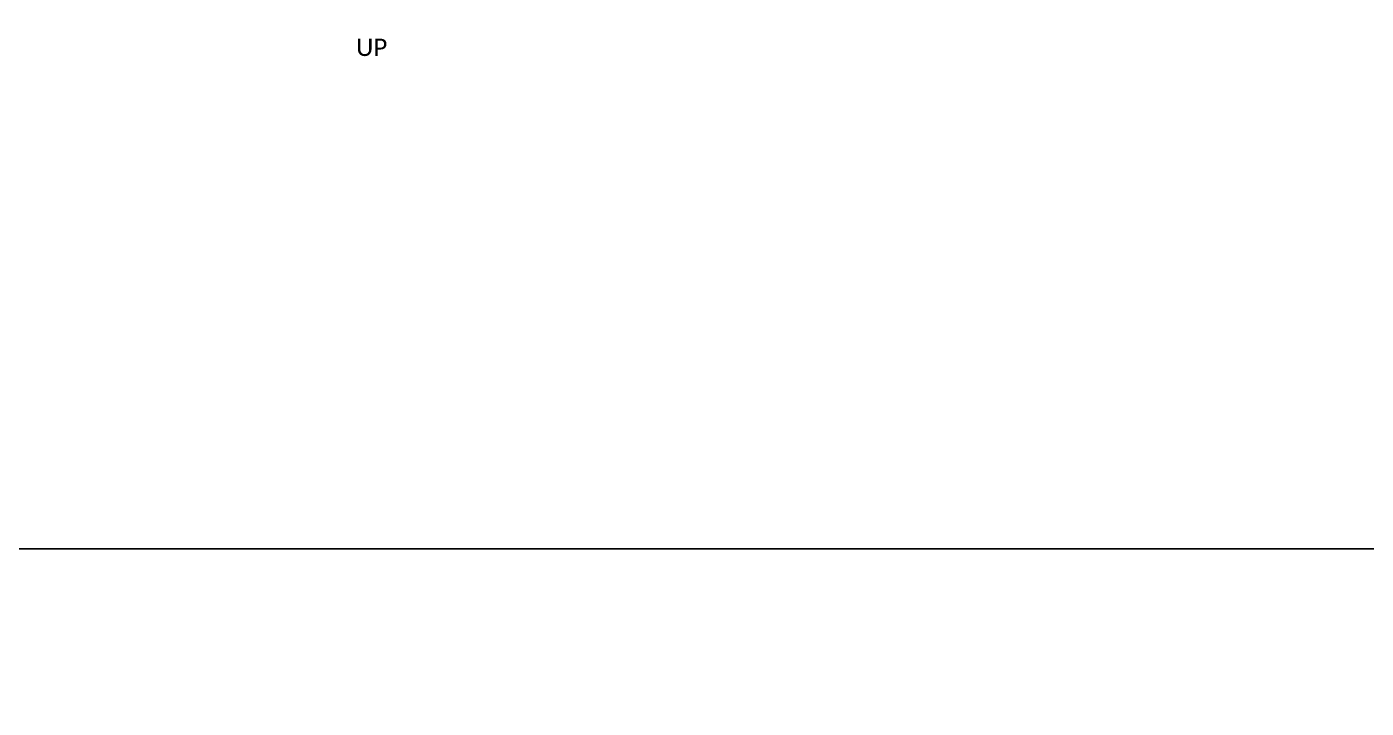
# Model space of a CAD drawing. Header units: millimetres. Extents: x -176651 to 424033, y -469666 to 486614.
# Drawn here: x 165187 to 172921, y 46284 to 50219 of the extents above; entities that cross this region are included whole.
import ezdxf

# ---------------------------------------------------------------- set-up
doc = ezdxf.new("R2010")
doc.units = ezdxf.units.MM
doc.layers.add('1625_East Villa$0$ad-Text main', color=8, linetype='Continuous')
doc.layers.add('1625_East Villa$0$ad-Verandah', color=8, linetype='Continuous')
doc.layers.add('ad-Plot Boundary', color=6, linetype='Continuous', true_color=0xff00ff)
doc.styles.add('1625_East Villa$0$6 U T S R N_Corridor-Basement$0$Standard', font='arial.ttf')

# ---------------------------------------------------------------- blocks, each defined once
blk = doc.blocks.new('zw$A88E')
at = {"layer": 'ad-Plot Boundary', "ltscale": 5}
for points in [[(-218431.8, -419408.9), (-160084.5, -419408.9), (-160084.5, -389358.9), (-214413.8, -389358.9), (-214624.4, -390951.1), (-215393.6, -396769.7), (-216369.8, -404153.1), (-218165.2, -417732.7)], [(-218431.8, -419408.9), (-160084.5, -419408.9), (-160084.5, -448883.6), (-177957, -444905.5), (-195915.7, -441169), (-207920.8, -438488.9), (-220734.5, -438488.9), (-219410.7, -425564.4)]]:
    blk.add_lwpolyline(points, close=True, dxfattribs=at)
blk = doc.blocks.new('1625_East Villa$0$zw$959F')
at = {"layer": '1625_East Villa$0$ad-Text main', "insert": (-4204.3, -16825.6), "char_height": 100, "width": 207.6, "attachment_point": 5, "style": '1625_East Villa$0$6 U T S R N_Corridor-Basement$0$Standard', "bg_fill": 2}
blk.add_mtext('{\\fCalibri Light|b0|i0|c0|p34;UP}', dxfattribs=at)
blk = doc.blocks.new('1625_East Villa')
at = {"layer": '1625_East Villa$0$ad-Verandah'}
blk.add_blockref('1625_East Villa$0$zw$959F', (12120, 13620), dxfattribs=at)
blk = doc.blocks.new("All Plot's Villa Plans")
at = {"ltscale": 5}
blk.add_blockref('1625_East Villa', (159262.9, 53304.9), dxfattribs=at)

msp = doc.modelspace()

# ---------------------------------------------------------------- block references
at = {"ltscale": 5}
msp.add_blockref("All Plot's Villa Plans", (0, 0), dxfattribs=at)

# ---------------------------------------------------------------- next in the draw order: block references
at = {"layer": 'ad-Plot Boundary', "ltscale": 5}
msp.add_blockref('zw$A88E', (367576.8, 466613.8), dxfattribs=at)

doc.saveas('drawing.dxf')
